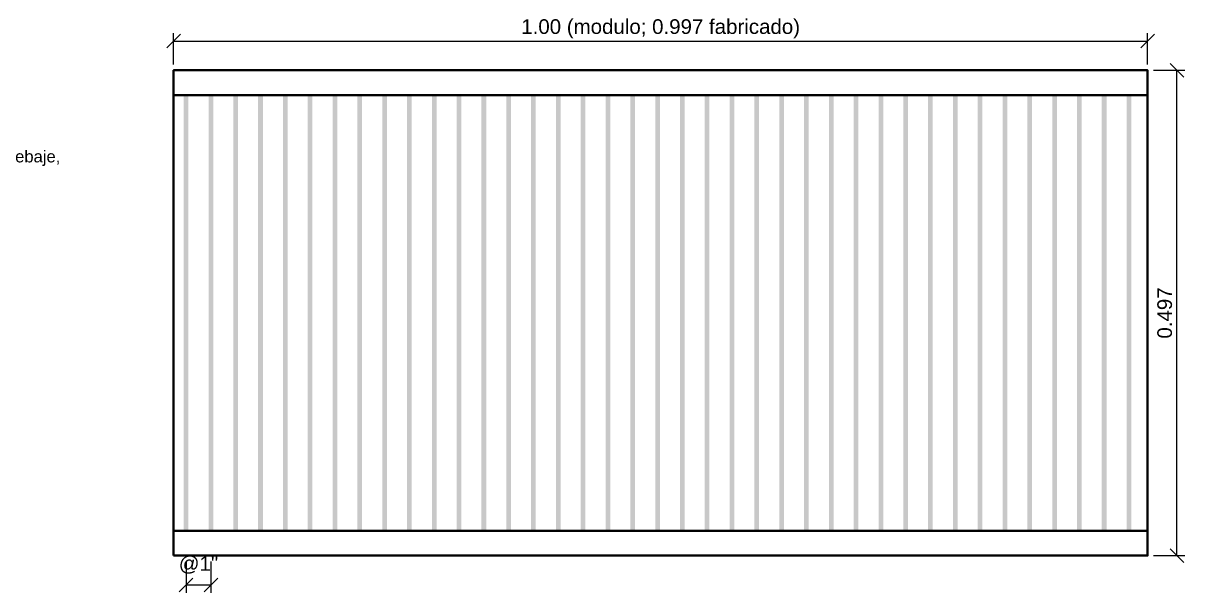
# Model space of a CAD drawing. Header units: metres. Extents: x 0 to 28.4, y 0 to 5.9.
# Drawn here: x 23.692 to 26.07, y 2.424 to 3.59 of the extents above; entities that cross this region are included whole.
import ezdxf

# ---------------------------------------------------------------- set-up
doc = ezdxf.new("R2010")
doc.units = ezdxf.units.M
doc.header["$LTSCALE"] = 0.25
doc.layers.add('COTAS', color=94, linetype='CONTINUOUS', lineweight=18)
doc.layers.add('MARCO-METALICO', color=32, linetype='CONTINUOUS', lineweight=40)
doc.layers.add('TEXTOS', color=7, linetype='CONTINUOUS')
doc.styles.get("Standard").update_dxf_attribs({"font": 'arial.ttf'})
doc.dimstyles.new('COT-10', dxfattribs={"dimscale": 0.01, "dimtxt": 3, "dimasz": 2.2, "dimexe": 1.6, "dimexo": 1.2, "dimgap": 1, "dimtad": 1, "dimzin": 0, "dimdsep": 46, "dimtxsty": 'Standard', "dimtsz": 1.4, "dimcen": 2.5, "dimclrd": 256, "dimclre": 256, "dimclrt": 7, "dimazin": 3, "dimtfac": 1, "dimtmove": 0, "dimatfit": 3})

# ---------------------------------------------------------------- blocks, each defined once
blk = doc.blocks.new('_OBLIQUE')
at = {"color": 0, "linetype": 'BYBLOCK'}
blk.add_line((-0.5, -0.5), (0.5, 0.5), dxfattribs=at)
blk = doc.blocks.new('*D23')
for p, q in [((24.0254, 2.488), (24.0254, 2.424)), ((24.0762, 2.488), (24.0762, 2.424)), ((24.0254, 2.44), (24.0762, 2.44))]:
    blk.add_line(p, q)
at = {"layer": 'Defpoints'}
for p in [(24.0254, 2.5), (24.0762, 2.5), (24.0254, 2.44)]:
    blk.add_point(p, dxfattribs=at)
at = {"layer": 'COTAS', "xscale": 0.027999999999999997, "yscale": 0.027999999999999997}
for p in [(24.0254, 2.44), (24.0762, 2.44)]:
    blk.add_blockref('_OBLIQUE', p, dxfattribs=at)
at = {"layer": 'COTAS', "color": 7, "insert": (24.0508, 2.481), "char_height": 0.03, "attachment_point": 5}
blk.add_mtext('@1"', dxfattribs=at)

msp = doc.modelspace()

# ---------------------------------------------------------------- hatches: boundary and pattern name
at = {"layer": 'MARCO-METALICO'}
h = msp.add_hatch(color=7, dxfattribs=at)
h.dxf.hatch_style = 1
h.paths.add_polyline_path([(24.0206, 2.5508), (24.0302, 2.5508), (24.0302, 3.4432), (24.0206, 3.4432)])
h = msp.add_hatch(color=7, dxfattribs=at)
h.dxf.hatch_style = 1
h.paths.add_polyline_path([(24.0714, 2.5508), (24.081, 2.5508), (24.081, 3.4432), (24.0714, 3.4432)])
h = msp.add_hatch(color=7, dxfattribs=at)
h.dxf.hatch_style = 1
h.paths.add_polyline_path([(24.1222, 2.5508), (24.1318, 2.5508), (24.1318, 3.4432), (24.1222, 3.4432)])
h = msp.add_hatch(color=7, dxfattribs=at)
h.dxf.hatch_style = 1
h.paths.add_polyline_path([(24.173, 2.5508), (24.1826, 2.5508), (24.1826, 3.4432), (24.173, 3.4432)])
h = msp.add_hatch(color=7, dxfattribs=at)
h.dxf.hatch_style = 1
h.paths.add_polyline_path([(24.2238, 2.5508), (24.2334, 2.5508), (24.2334, 3.4432), (24.2238, 3.4432)])
h = msp.add_hatch(color=7, dxfattribs=at)
h.dxf.hatch_style = 1
h.paths.add_polyline_path([(24.2746, 2.5508), (24.2842, 2.5508), (24.2842, 3.4432), (24.2746, 3.4432)])
h = msp.add_hatch(color=7, dxfattribs=at)
h.dxf.hatch_style = 1
h.paths.add_polyline_path([(24.3254, 2.5508), (24.335, 2.5508), (24.335, 3.4432), (24.3254, 3.4432)])
h = msp.add_hatch(color=7, dxfattribs=at)
h.dxf.hatch_style = 1
h.paths.add_polyline_path([(24.3762, 2.5508), (24.3858, 2.5508), (24.3858, 3.4432), (24.3762, 3.4432)])
h = msp.add_hatch(color=7, dxfattribs=at)
h.dxf.hatch_style = 1
h.paths.add_polyline_path([(24.427, 2.5508), (24.4366, 2.5508), (24.4366, 3.4432), (24.427, 3.4432)])
h = msp.add_hatch(color=7, dxfattribs=at)
h.dxf.hatch_style = 1
h.paths.add_polyline_path([(24.4778, 2.5508), (24.4874, 2.5508), (24.4874, 3.4432), (24.4778, 3.4432)])
h = msp.add_hatch(color=7, dxfattribs=at)
h.dxf.hatch_style = 1
h.paths.add_polyline_path([(24.5286, 2.5508), (24.5382, 2.5508), (24.5382, 3.4432), (24.5286, 3.4432)])
h = msp.add_hatch(color=7, dxfattribs=at)
h.dxf.hatch_style = 1
h.paths.add_polyline_path([(24.5794, 2.5508), (24.589, 2.5508), (24.589, 3.4432), (24.5794, 3.4432)])
h = msp.add_hatch(color=7, dxfattribs=at)
h.dxf.hatch_style = 1
h.paths.add_polyline_path([(24.6302, 2.5508), (24.6398, 2.5508), (24.6398, 3.4432), (24.6302, 3.4432)])
h = msp.add_hatch(color=7, dxfattribs=at)
h.dxf.hatch_style = 1
h.paths.add_polyline_path([(24.681, 2.5508), (24.6906, 2.5508), (24.6906, 3.4432), (24.681, 3.4432)])
h = msp.add_hatch(color=7, dxfattribs=at)
h.dxf.hatch_style = 1
h.paths.add_polyline_path([(24.7318, 2.5508), (24.7414, 2.5508), (24.7414, 3.4432), (24.7318, 3.4432)])
h = msp.add_hatch(color=7, dxfattribs=at)
h.dxf.hatch_style = 1
h.paths.add_polyline_path([(24.7826, 2.5508), (24.7922, 2.5508), (24.7922, 3.4432), (24.7826, 3.4432)])
h = msp.add_hatch(color=7, dxfattribs=at)
h.dxf.hatch_style = 1
h.paths.add_polyline_path([(24.8334, 2.5508), (24.843, 2.5508), (24.843, 3.4432), (24.8334, 3.4432)])
h = msp.add_hatch(color=7, dxfattribs=at)
h.dxf.hatch_style = 1
h.paths.add_polyline_path([(24.8842, 2.5508), (24.8938, 2.5508), (24.8938, 3.4432), (24.8842, 3.4432)])
h = msp.add_hatch(color=7, dxfattribs=at)
h.dxf.hatch_style = 1
h.paths.add_polyline_path([(24.935, 2.5508), (24.9446, 2.5508), (24.9446, 3.4432), (24.935, 3.4432)])
h = msp.add_hatch(color=7, dxfattribs=at)
h.dxf.hatch_style = 1
h.paths.add_polyline_path([(24.9858, 2.5508), (24.9954, 2.5508), (24.9954, 3.4432), (24.9858, 3.4432)])
h = msp.add_hatch(color=7, dxfattribs=at)
h.dxf.hatch_style = 1
h.paths.add_polyline_path([(25.0366, 2.5508), (25.0462, 2.5508), (25.0462, 3.4432), (25.0366, 3.4432)])
h = msp.add_hatch(color=7, dxfattribs=at)
h.dxf.hatch_style = 1
h.paths.add_polyline_path([(25.0874, 2.5508), (25.097, 2.5508), (25.097, 3.4432), (25.0874, 3.4432)])
h = msp.add_hatch(color=7, dxfattribs=at)
h.dxf.hatch_style = 1
h.paths.add_polyline_path([(25.1382, 2.5508), (25.1478, 2.5508), (25.1478, 3.4432), (25.1382, 3.4432)])
h = msp.add_hatch(color=7, dxfattribs=at)
h.dxf.hatch_style = 1
h.paths.add_polyline_path([(25.189, 2.5508), (25.1986, 2.5508), (25.1986, 3.4432), (25.189, 3.4432)])
h = msp.add_hatch(color=7, dxfattribs=at)
h.dxf.hatch_style = 1
h.paths.add_polyline_path([(25.2398, 2.5508), (25.2494, 2.5508), (25.2494, 3.4432), (25.2398, 3.4432)])
h = msp.add_hatch(color=7, dxfattribs=at)
h.dxf.hatch_style = 1
h.paths.add_polyline_path([(25.2906, 2.5508), (25.3002, 2.5508), (25.3002, 3.4432), (25.2906, 3.4432)])
h = msp.add_hatch(color=7, dxfattribs=at)
h.dxf.hatch_style = 1
h.paths.add_polyline_path([(25.3414, 2.5508), (25.351, 2.5508), (25.351, 3.4432), (25.3414, 3.4432)])
h = msp.add_hatch(color=7, dxfattribs=at)
h.dxf.hatch_style = 1
h.paths.add_polyline_path([(25.3922, 2.5508), (25.4018, 2.5508), (25.4018, 3.4432), (25.3922, 3.4432)])
h = msp.add_hatch(color=7, dxfattribs=at)
h.dxf.hatch_style = 1
h.paths.add_polyline_path([(25.443, 2.5508), (25.4526, 2.5508), (25.4526, 3.4432), (25.443, 3.4432)])
h = msp.add_hatch(color=7, dxfattribs=at)
h.dxf.hatch_style = 1
h.paths.add_polyline_path([(25.4938, 2.5508), (25.5034, 2.5508), (25.5034, 3.4432), (25.4938, 3.4432)])
h = msp.add_hatch(color=7, dxfattribs=at)
h.dxf.hatch_style = 1
h.paths.add_polyline_path([(25.5446, 2.5508), (25.5542, 2.5508), (25.5542, 3.4432), (25.5446, 3.4432)])
h = msp.add_hatch(color=7, dxfattribs=at)
h.dxf.hatch_style = 1
h.paths.add_polyline_path([(25.5954, 2.5508), (25.605, 2.5508), (25.605, 3.4432), (25.5954, 3.4432)])
h = msp.add_hatch(color=7, dxfattribs=at)
h.dxf.hatch_style = 1
h.paths.add_polyline_path([(25.6462, 2.5508), (25.6558, 2.5508), (25.6558, 3.4432), (25.6462, 3.4432)])
h = msp.add_hatch(color=7, dxfattribs=at)
h.dxf.hatch_style = 1
h.paths.add_polyline_path([(25.697, 2.5508), (25.7066, 2.5508), (25.7066, 3.4432), (25.697, 3.4432)])
h = msp.add_hatch(color=7, dxfattribs=at)
h.dxf.hatch_style = 1
h.paths.add_polyline_path([(25.7478, 2.5508), (25.7574, 2.5508), (25.7574, 3.4432), (25.7478, 3.4432)])
h = msp.add_hatch(color=7, dxfattribs=at)
h.dxf.hatch_style = 1
h.paths.add_polyline_path([(25.7986, 2.5508), (25.8082, 2.5508), (25.8082, 3.4432), (25.7986, 3.4432)])
h = msp.add_hatch(color=7, dxfattribs=at)
h.dxf.hatch_style = 1
h.paths.add_polyline_path([(25.8494, 2.5508), (25.859, 2.5508), (25.859, 3.4432), (25.8494, 3.4432)])
h = msp.add_hatch(color=7, dxfattribs=at)
h.dxf.hatch_style = 1
h.paths.add_polyline_path([(25.9002, 2.5508), (25.9098, 2.5508), (25.9098, 3.4432), (25.9002, 3.4432)])
h = msp.add_hatch(color=7, dxfattribs=at)
h.dxf.hatch_style = 1
h.paths.add_polyline_path([(25.951, 2.5508), (25.9606, 2.5508), (25.9606, 3.4432), (25.951, 3.4432)])

# ---------------------------------------------------------------- linework, layer by layer
for p, q in [((24, 3.4432), (25.994, 3.4432)), ((24, 2.5508), (25.994, 2.5508))]:
    msp.add_line(p, q, dxfattribs=at)
msp.add_lwpolyline([(24, 2.5), (25.994, 2.5), (25.994, 3.494), (24, 3.494)], close=True, dxfattribs=at)

# ---------------------------------------------------------------- texts
at = {"layer": 'TEXTOS'}
msp.add_text('angulo L 1" x 1" x 3/16": ala horizontal apoyada en el rebaje,', height=0.0243, dxfattribs=at).set_placement((22.86, 3.3054))

# ---------------------------------------------------------------- dimensions: what is measured, and where the dimension line sits
at = {"layer": 'COTAS'}
msp.add_linear_dim(base=(24, 3.554), p1=(24, 3.494), p2=(25.994, 3.494), text='1.00 (modulo; 0.997 fabricado)', dimstyle='COT-10', dxfattribs=at).render()
msp.add_linear_dim(base=(26.054, 2.5), p1=(25.994, 2.5), p2=(25.994, 3.494), angle=90, text='0.497', dimstyle='COT-10', dxfattribs=at).render()
dim = msp.add_linear_dim(base=(24.0254, 2.44), p1=(24.0254, 2.5), p2=(24.0762, 2.5), text='@1"', dimstyle='COT-10', dxfattribs=at)
dim.commit()
dim.dimension.update_dxf_attribs({"geometry": '*D23', "text_midpoint": (24.0508, 2.481)})

doc.saveas('drawing.dxf')
